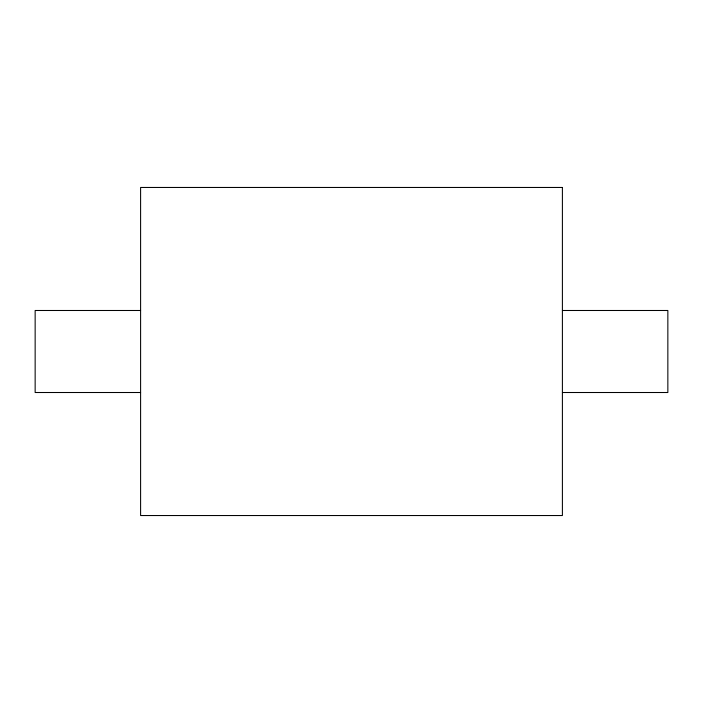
<?xml version="1.0" encoding="UTF-8"?>
<svg xmlns="http://www.w3.org/2000/svg" width="703" height="703" viewBox="0 0 703 703"><rect width="100%" height="100%" fill="white"/><g stroke="black" fill="none" stroke-linecap="round" stroke-linejoin="round"><path stroke-width="1.05" d="M140.6 310.489L35.15 310.489L35.15 392.511L140.6 392.511M562.4 310.489L667.85 310.489L667.85 392.511L562.4 392.511M562.4 187.464L140.6 187.464L140.6 515.536L562.4 515.536L562.4 187.464"/></g></svg>
